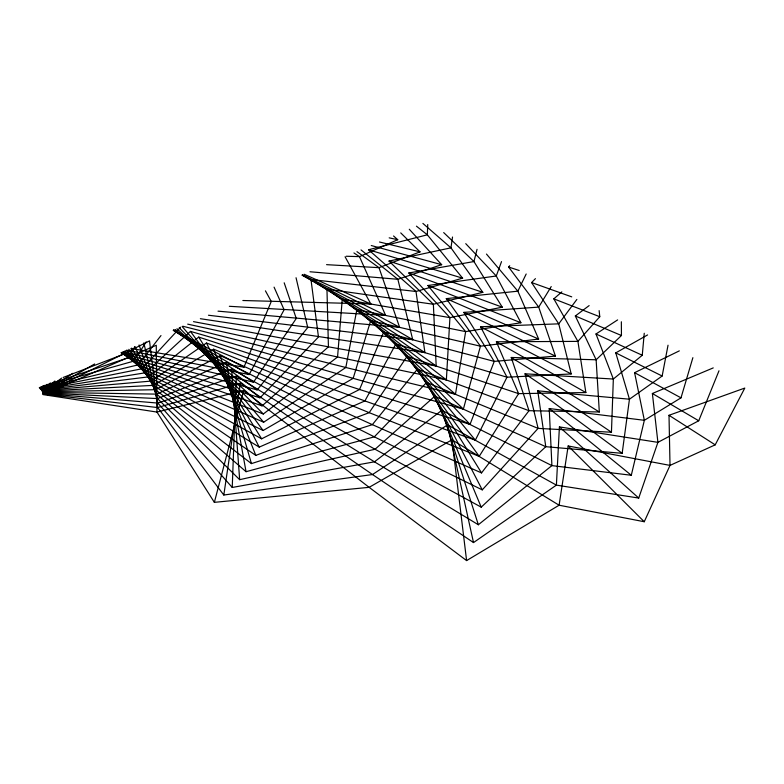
<?xml version="1.0" encoding="UTF-8"?>
<svg xmlns="http://www.w3.org/2000/svg" width="784" height="784" viewBox="0 0 784 784"><rect width="100%" height="100%" fill="white"/><g stroke="black" fill="none" stroke-linecap="round" stroke-linejoin="round"><path stroke-width="1.18" d="M135.034 346.685L156.722 394.127L246.049 471.703L374.321 436.845L426.653 382.465L538.098 428.387L611.451 432.229L613.343 379.035L595.997 333.974L617.625 319.901M679.326 350.869L634.599 372.684L644.35 420.302L631.296 475.261L551.907 465.608L441.794 410.316L374.458 461.825L232.24 487.462L236.327 376.046L157.849 403.074L42.944 393.441L94.648 363.982M427.731 224.577L427.329 234.818L462.619 278.173L415.99 291.481L310.974 279.506L318.471 337.012L260.033 397.831L129.282 357.455L121.099 352.653L133.956 361.071L262.101 405.877L328.427 346.822L326.957 289.071L433.366 304.261L482.836 292.334L450.957 247.842L422.89 223.411M718.987 370.783L698.73 420.773L657.913 442.352L559.404 426.908L556.395 485.12L473.507 542.577L372.508 474.536L240.345 383.209L157.662 407.572L42.973 394.009L149.519 340.903L157.662 407.572L223.812 495.027L372.508 474.536L447.537 424.859L556.395 485.12L638.715 498.065L657.913 442.352L652.376 393.49L713.244 367.902M187.69 324.135L337.561 356.994L446.37 379.897L449.928 317.638L408.807 272.979L473.948 261.562L477.044 249.332M443.685 232.583L473.948 261.562L502.279 307.181L449.928 317.638L342.265 299.116L337.561 356.994L263.316 414.011L138.258 364.834L121.442 352.506L124.264 353.986L257.172 389.922L307.74 327.555L296.048 277.732M61.652 378.113L42.689 392.304L156.722 394.127L226.253 362.228L374.321 436.845L482.258 489.873L538.098 428.387L525.045 373.811L613.343 379.035L642.263 355.27L644.252 333.269M139.062 344.96L157.535 398.595L239.659 479.681L375.046 449.261L434.806 396.185L545.772 446.694L622.163 453.319L629.454 399.203L615.773 352.869L647.574 334.935M452.525 237.023L450.957 247.842L389.001 261.072L433.366 304.261L436.178 366.001L328.427 346.822L193.511 321.646M223.812 495.027L240.345 383.209M568.175 445.969L559.1 505.219L466.598 560.589L369.137 487.334L243.628 390.52L156.957 412.061L42.934 394.577L156.261 345.254L156.957 412.061L214.365 502.348L369.137 487.334L451.966 439.804L559.1 505.219L644.252 521.732L670.016 465.402L669.007 415.295L744.8 388.06L715.204 444.842L670.016 465.402L568.175 445.969L644.252 521.732M182.79 326.232L345.822 367.5L455.475 394.264L465.637 331.612L427.907 285.494L496.262 275.997L501.515 261.621M39.278 387.688L133.956 361.071L146.187 341.902M465.745 243.657L496.262 275.997L520.909 322.753L465.637 331.612L356.867 309.631L345.822 367.5L263.659 422.233L142.169 368.725L122.147 352.202M72.843 373.321L42.855 392.862L157.535 398.595L231.613 369.048L375.046 449.261L481.219 507.16L545.772 446.694L537.746 390.834L629.454 399.203L662.147 376.026L668.037 345.205M214.365 502.348L243.628 390.52M42.885 386.149L40.954 389.57L145.687 372.733L190.453 331.397L353.172 378.349L463.383 409.111L480.425 346.195L446.272 298.626L517.861 291.178L526.182 273.998M236.327 376.046L374.458 461.825L478.348 524.751L551.907 465.608L549.231 408.533L644.35 420.302L681.002 397.841L692.88 357.671M486.472 254.065L517.861 291.178L538.647 339.06L480.425 346.195L370.685 320.607L353.172 378.349L263.101 430.514L145.687 372.733L123.215 351.742M40.239 387.276L39.837 388.57L138.258 364.834L160.985 335.572M125.489 350.771L124.264 353.986L63.171 377.457M44.737 385.356L41.425 390.099L148.784 376.839L198.715 337.081L359.552 389.491L470.037 424.409L494.234 361.395L463.834 312.375L538.706 307.112L551.221 286.562M130.869 348.468L243.971 367.157L271.264 301.468L265.433 290.844M509.718 265.727L508.62 267.04L538.706 307.112L555.444 356.112L494.234 361.395L383.699 332.063L359.552 389.491L261.631 438.824L148.784 376.839L124.666 351.124M41.415 386.777L40.415 389.06L142.169 368.725L180.545 327.193M47.128 384.327L41.836 390.628L151.459 381.053L206.457 343.029L364.913 400.938L475.349 440.167L506.993 377.202L480.563 326.761L558.737 323.841L576.857 299.439M134.672 346.842L129.282 357.455L42.385 386.355M126.773 350.223L249.116 374.566L284.102 309.778L274.067 287.14M535.433 278.643L531.591 282.554L558.737 323.841L571.213 373.939L506.993 377.202L395.861 343.98L364.913 400.938L259.21 447.125L151.459 381.053L126.528 350.321M50.362 382.945L42.179 391.177L153.684 385.346L213.64 349.203L369.195 412.658L479.21 456.347L518.606 393.637L496.38 341.785L577.906 341.383L599.77 316.716L599.143 310.621M123.313 351.702L253.516 382.161L296.264 318.48L284.19 282.808M561.824 291.883L553.837 298.851L577.906 341.383L585.864 392.559L518.606 393.637L407.112 356.357L369.195 412.658L255.809 455.396L153.684 385.346L128.85 349.331M54.88 381.004L42.463 391.735L155.438 389.707L220.255 355.613L372.351 424.644L481.543 472.919L529.014 410.698L599.319 411.982L596.134 359.778L575.329 315.981L589.137 305.603M621.349 321.773L621.447 335.513L596.134 359.778L511.237 357.475L529.014 410.698L417.392 369.186L372.351 424.644L251.439 463.609L155.438 389.707L131.663 348.125M393.548 235.974L397.733 239.698L359.474 256.633L346.224 256.25M400.732 232.897L420.028 251.87L379.005 267.677L326.565 264.659M409.277 229.242L441.666 264.688L397.86 279.29L309.984 271.764M200.371 318.706L424.938 352.604L415.99 291.481L368.519 249.753L427.329 234.818L416.451 226.174M345.068 256.74L370.832 303.967L242.854 300.507M353.927 252.948L359.474 256.633L385.62 315.384L229.34 306.299M356.955 251.644L379.005 267.677L399.605 327.291L218.021 311.15M361.022 249.91L397.86 279.29L412.737 339.697L208.466 315.237M389.178 237.846L397.733 239.698M379.495 242.001L420.028 251.87M371.253 245.529L441.666 264.688M368.519 249.753L462.619 278.173M508.62 267.04L519.184 270.49M389.001 261.072L482.836 292.334M531.591 282.554L571.732 296.862M408.807 272.979L502.279 307.181M553.837 298.851L599.77 316.716M427.907 285.494L520.909 322.753M575.329 315.981L621.447 335.513M446.272 298.626L538.647 339.06M304.153 274.263L370.832 303.967M595.997 333.974L642.263 355.27M463.834 312.375L555.444 356.112M302.673 274.89L385.62 315.384M615.773 352.869L662.147 376.026M480.563 326.761L571.213 373.939M173.627 330.152L243.971 367.157M302.046 275.164L399.605 327.291M634.599 372.684L681.002 397.841M496.38 341.785L585.864 392.559M173.254 330.319L249.116 374.566M302.271 275.066L412.737 339.697M652.376 393.49L698.73 420.773M511.237 357.475L599.319 411.982M669.007 415.295L715.204 444.842M310.974 279.506L424.938 352.604M173.391 330.26L253.516 382.161M525.045 373.811L611.451 432.229M326.957 289.071L436.178 366.001M174.048 329.976L257.172 389.922M537.746 390.834L622.163 453.319M342.265 299.116L446.37 379.897M175.224 329.476L260.033 397.831M549.231 408.533L631.296 475.261M356.867 309.631L455.475 394.264M559.404 426.908L638.715 498.065M176.939 328.741L262.101 405.877M370.685 320.607L463.383 409.111M179.242 327.751L263.316 414.011M383.699 332.063L470.037 424.409M232.24 487.462L157.849 403.074L143.825 342.912M182.153 326.507L263.659 422.233M395.861 343.98L475.349 440.167M190.453 331.397L263.101 430.514M407.112 356.357L479.21 456.347M417.392 369.186L481.543 472.919M198.715 337.081L261.631 438.824M426.653 382.465L482.258 489.873M206.457 343.029L259.21 447.125M434.806 396.185L481.219 507.16M213.64 349.203L255.809 455.396M441.794 410.316L478.348 524.751M220.255 355.613L251.439 463.609M447.537 424.859L473.507 542.577M226.253 362.228L246.049 471.703M451.966 439.804L466.598 560.589M231.613 369.048L239.659 479.681"/></g></svg>
